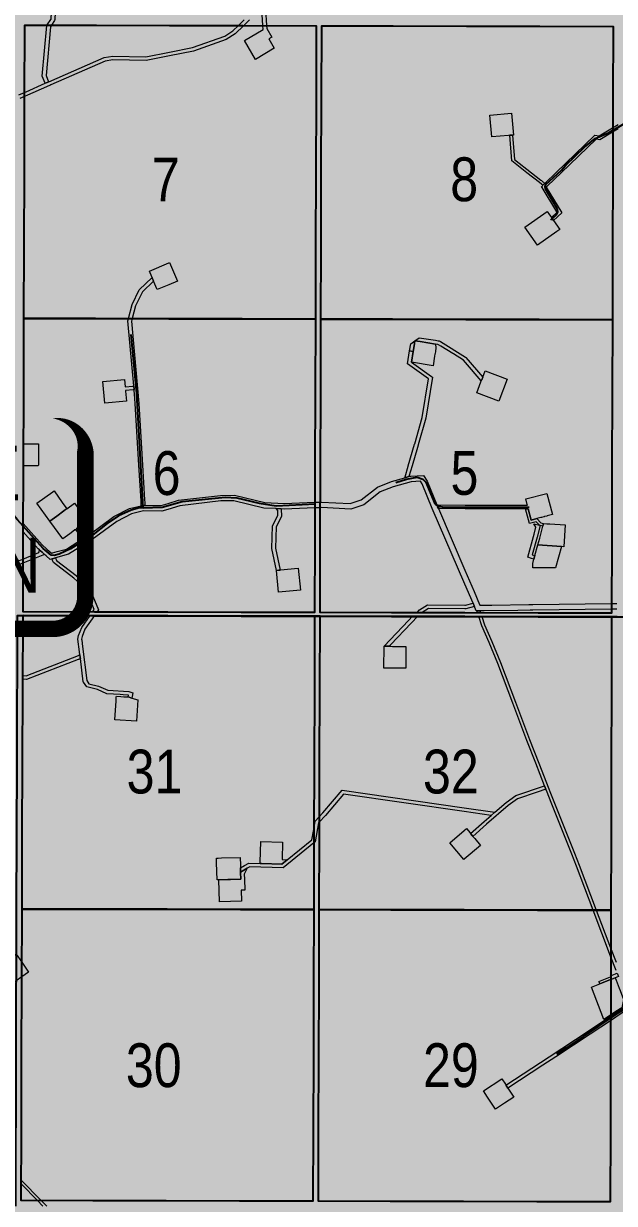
# Model space of a CAD drawing. Extents: x 351064 to 358960, y 6048061 to 6054858.
# Drawn here: x 352436 to 352544, y 6050649.5 to 6050865.1 of the extents above; entities that cross this region are included whole.
import ezdxf
from ezdxf.enums import TextEntityAlignment as Align

# ---------------------------------------------------------------- set-up
doc = ezdxf.new("R2010")
doc.units = 0
doc.header["$LTSCALE"] = 5
doc.linetypes.add('DASHED2', pattern=[9.525, 6.35, -3.175])
doc.layers.add('AS-ROUTEMAP', color=35, linetype='Continuous', lineweight=0)
for name, color, linetype in [('CG-NOTES', 7, 'Continuous'), ('RoadSeg', 57, 'DASHED2'), ('Townships', 57, 'Continuous')]:
    doc.layers.add(name, color=color, linetype=linetype)
doc.layers.add('ROUTE-MAP-BACKGROUND-H', color=7, linetype='Continuous', true_color=0xf0ebff)
doc.layers.add('Sections', color=7, linetype='Continuous', true_color=0xa75418)
doc.styles.add('120', font='ARIALN.TTF', dxfattribs={"height": 13})
doc.styles.add('80', font='ARIALN.TTF', dxfattribs={"height": 10})

# ---------------------------------------------------------------- blocks, each defined once
blk = doc.blocks.new('*U408')
h = blk.add_hatch(color=255)
edge = h.paths.add_edge_path()
edge.add_line((-31.5, -20), (31.5, -20))
edge.add_arc((31.5, -14), 6, 270, 360)
edge.add_line((37.5, -14), (37.5, 12.5))
edge.add_arc((31.5, 12.5), 6, 0, 90)
edge.add_line((31.5, 18.5), (-31.5, 18.5))
edge.add_arc((-31.5, 12.5), 6, 90, 180)
edge.add_line((-37.5, 12.5), (-37.5, -14))
edge.add_arc((-31.5, -14), 6, 180, 270)
at = {"color": 14, "flags": 128}
blk.add_lwpolyline([(-31.5, -20, 3, 3, 0), (31.5, -20, 3, 3, 0.414214), (37.5, -14, 3, 3, 0), (37.5, 12.5, 3, 0, 0.414214), (31.5, 18.5, 0, 0, 0), (-31.5, 18.5, 0, 0, 0.414214), (-37.5, 12.5, 0, 0, 0), (-37.5, -14, 0, 3, 0.414214)], format="xyseb", close=True, dxfattribs=at)
at = {"color": 14, "style": '80'}
blk.add_attdef('ENTER_TEXT_001', (-26.85, -4.92), '', height=10, dxfattribs=at)

msp = doc.modelspace()

# ---------------------------------------------------------------- hatches: boundary and pattern name
at = {"layer": 'ROUTE-MAP-BACKGROUND-H'}
h = msp.add_hatch(color=256, dxfattribs=at)
h.dxf.hatch_style = 1
h.paths.add_polyline_path([(352109.337, 6051083.716), (353736.796, 6051083.637), (353740.383, 6050432.833), (352105.91, 6050432.833)])

# ---------------------------------------------------------------- linework, layer by layer
at = {"layer": 'AS-ROUTEMAP', "flags": 128}
for points in [[(352440.307, 6050854.366), (352439.951, 6050854.21), (352439.402, 6050855.53), (352440.234, 6050864.76), (352440.305, 6050864.864), (352440.983, 6050865.868), (352441.004, 6050865.899), (352441.278, 6050870.924), (352443.936, 6050876.039), (352445.002, 6050877.653), (352445.038, 6050877.708), (352445.595, 6050877.341), (352444.514, 6050875.7), (352442.307, 6050871.459), (352441.935, 6050870.744), (352441.886, 6050869.836), (352441.67, 6050865.867), (352441.659, 6050865.678), (352441.108, 6050864.863), (352440.883, 6050864.529), (352440.08, 6050855.635), (352440.562, 6050854.479), (352440.307, 6050854.366)], [(352481.809, 6050860.606), (352478.363, 6050858.576), (352476.333, 6050862.022), (352479.779, 6050864.051), (352479.726, 6050864.779), (352479.653, 6050865.784), (352479.513, 6050867.71), (352479.497, 6050867.926), (352479.935, 6050868.349), (352480.124, 6050868.652), (352480.144, 6050868.368), (352480.327, 6050865.783), (352480.398, 6050864.777), (352480.435, 6050864.25), (352481.368, 6050862.667), (352480.794, 6050862.328), (352481.809, 6050860.606)], [(352524.626, 6050844.679), (352521.54, 6050844.416), (352521.198, 6050848.401), (352525.184, 6050848.742), (352525.526, 6050844.757), (352525.36, 6050844.742), (352524.958, 6050844.708), (352524.861, 6050844.7), (352524.626, 6050844.679)], [(352531.154, 6050835.806), (352530.909, 6050835.568), (352530.705, 6050835.727), (352530.655, 6050835.767), (352530.258, 6050836.078), (352527.978, 6050837.864), (352525.227, 6050840.019), (352524.861, 6050844.7), (352524.957, 6050844.708), (352525.36, 6050844.742), (352525.707, 6050840.278), (352528.79, 6050837.862), (352530.541, 6050836.49), (352530.623, 6050836.429), (352530.808, 6050836.283), (352530.91, 6050836.203), (352531.018, 6050836.117), (352531.072, 6050836.075), (352531.27, 6050835.92), (352531.154, 6050835.806)], [(352533.447, 6050827.104), (352529.895, 6050824.624), (352527.592, 6050827.894), (352531.705, 6050830.765), (352532.099, 6050830.201), (352532.327, 6050829.874), (352532.464, 6050829.678), (352532.518, 6050829.6), (352532.85, 6050829.125), (352533.994, 6050827.485), (352533.447, 6050827.104)], [(352462.499, 6050817.39), (352460.415, 6050816.501), (352459.749, 6050818.063), (352459.551, 6050818.525), (352459.494, 6050818.66), (352459.469, 6050818.718), (352459.414, 6050818.848), (352458.976, 6050819.872), (352462.511, 6050821.381), (352462.654, 6050821.442), (352464.093, 6050818.071), (352462.499, 6050817.39)], [(352458.15, 6050777.227), (352458.16, 6050777.06), (352457.81, 6050777.065), (352457.575, 6050777.01), (352457.496, 6050776.992), (352457.487, 6050777.16), (352457.469, 6050777.465), (352457.443, 6050777.911), (352457.063, 6050784.395), (352456.403, 6050795.667), (352456.244, 6050797.404), (352456.183, 6050798.068), (352456.168, 6050798.234), (352456.107, 6050798.898), (352455.018, 6050810.783), (352455.135, 6050811.21), (352455.832, 6050813.762), (352457.136, 6050816.474), (352459.469, 6050818.718), (352459.494, 6050818.66), (352459.551, 6050818.525), (352459.749, 6050818.063), (352457.685, 6050816.077), (352456.459, 6050813.528), (352455.825, 6050811.208), (352455.693, 6050810.724), (352457.068, 6050795.717), (352457.731, 6050784.393), (352458.101, 6050778.064), (352458.127, 6050777.623), (352458.15, 6050777.227)], [(352507.202, 6050805.198), (352506.543, 6050805.305), (352506.756, 6050806.619), (352507.52, 6050807.17), (352507.37, 6050806.242), (352507.202, 6050805.198)], [(352511.113, 6050804.335), (352510.83, 6050802.585), (352506.882, 6050803.222), (352507.202, 6050805.198), (352507.37, 6050806.242), (352507.52, 6050807.17), (352508.45, 6050807.02), (352511.297, 6050806.559), (352511.357, 6050805.845), (352511.257, 6050805.225), (352511.251, 6050805.19), (352511.193, 6050804.829), (352511.175, 6050804.722), (352511.17, 6050804.687), (352511.113, 6050804.335)], [(352519.7, 6050799.994), (352519.633, 6050799.813), (352516.735, 6050803.207), (352516.404, 6050803.596), (352514.533, 6050804.75), (352514.434, 6050804.811), (352512.233, 6050806.17), (352511.809, 6050806.431), (352511.712, 6050806.491), (352511.297, 6050806.559), (352508.45, 6050807.02), (352507.52, 6050807.17), (352508.285, 6050807.721), (352511.239, 6050807.243), (352511.748, 6050807.161), (352511.949, 6050807.128), (352512.163, 6050806.996), (352516.738, 6050804.173), (352516.843, 6050804.108), (352519.9, 6050800.526), (352519.714, 6050800.03), (352519.7, 6050799.994)], [(352506.41, 6050782.336), (352505.651, 6050782.118), (352505.695, 6050782.265), (352506.267, 6050784.214), (352506.289, 6050784.288), (352507.447, 6050788.234), (352507.463, 6050788.291), (352507.476, 6050788.339), (352508.834, 6050793.162), (352509.974, 6050800.217), (352506.158, 6050802.919), (352506.543, 6050805.305), (352507.202, 6050805.198), (352506.882, 6050803.222), (352510.517, 6050800.649), (352510.699, 6050800.52), (352509.486, 6050793.018), (352508.116, 6050788.151), (352508.102, 6050788.104), (352508.087, 6050788.05), (352507.976, 6050787.672), (352507.962, 6050787.623), (352506.983, 6050784.287), (352506.41, 6050782.336)], [(352524.391, 6050800.163), (352522.868, 6050796.108), (352518.813, 6050797.63), (352519.567, 6050799.637), (352519.58, 6050799.674), (352519.633, 6050799.813), (352519.7, 6050799.994), (352519.714, 6050800.03), (352519.9, 6050800.526), (352520.335, 6050801.685), (352524.391, 6050800.163)], [(352454.441, 6050800.083), (352454.562, 6050798.756), (352455.941, 6050798.882), (352456.107, 6050798.898), (352456.168, 6050798.234), (352456.002, 6050798.219), (352454.623, 6050798.092), (352454.638, 6050797.926), (352454.806, 6050796.101), (352450.823, 6050795.736), (352450.459, 6050799.719), (352454.441, 6050800.083)], [(352442.061, 6050775.125), (352440.779, 6050774.183), (352438.426, 6050777.477), (352441.325, 6050779.548), (352441.544, 6050779.705), (352443.057, 6050777.588), (352443.869, 6050776.451), (352443.654, 6050776.294), (352443.364, 6050776.081), (352442.061, 6050775.125)], [(352531.616, 6050779.266), (352532.642, 6050775.401), (352531.693, 6050775.149), (352531.615, 6050775.128), (352531.205, 6050775.02), (352531.127, 6050774.999), (352531.091, 6050774.989), (352530.641, 6050774.87), (352530.541, 6050774.843), (352529.806, 6050774.648), (352528.777, 6050774.375), (352528.233, 6050776.425), (352527.752, 6050776.426), (352527.715, 6050776.426), (352518.227, 6050776.444), (352516.665, 6050776.455), (352512.041, 6050776.487), (352511.793, 6050776.489), (352511.651, 6050776.822), (352511.622, 6050776.889), (352511.511, 6050777.158), (352511.763, 6050777.156), (352516.666, 6050777.121), (352518.23, 6050777.11), (352528.056, 6050777.091), (352528.012, 6050777.258), (352527.751, 6050778.241), (352531.616, 6050779.266)], [(352444.427, 6050771.901), (352443.149, 6050770.96), (352440.781, 6050774.184), (352442.061, 6050775.124), (352443.364, 6050776.081), (352443.654, 6050776.293), (352443.869, 6050776.451), (352445.283, 6050777.488), (352447.651, 6050774.267), (352446.039, 6050773.083), (352445.626, 6050772.78), (352445.502, 6050772.689), (352445.368, 6050772.591), (352444.965, 6050772.295), (352444.427, 6050771.901)], [(352483.088, 6050776.434), (352483.142, 6050775.063), (352482.149, 6050773.156), (352482.03, 6050769.272), (352482.873, 6050765.258), (352482.607, 6050765.231), (352482.205, 6050765.192), (352481.361, 6050769.213), (352481.487, 6050773.329), (352482.469, 6050775.213), (352482.432, 6050776.162), (352482.175, 6050776.479), (352483.088, 6050776.434)], [(352528.233, 6050776.425), (352528.777, 6050774.375), (352529.806, 6050774.648), (352530.529, 6050773.893), (352531.013, 6050773.772), (352530.886, 6050773.286), (352530.407, 6050773.409), (352530.262, 6050773.446), (352529.648, 6050774.089), (352528.422, 6050773.764), (352527.715, 6050776.426), (352527.752, 6050776.426), (352528.233, 6050776.425)], [(352447.341, 6050771.31), (352446.775, 6050770.955), (352446.672, 6050771.095), (352446.493, 6050771.34), (352446.195, 6050771.745), (352445.502, 6050772.689), (352445.626, 6050772.781), (352446.039, 6050773.083), (352446.761, 6050772.1), (352447.061, 6050771.693), (352447.239, 6050771.45), (352447.341, 6050771.31)], [(352529.442, 6050767.913), (352529.256, 6050767.241), (352528.785, 6050767.385), (352528.138, 6050767.583), (352529.201, 6050771.406), (352529.3, 6050771.794), (352529.634, 6050773.101), (352529.271, 6050773.699), (352530.262, 6050773.446), (352530.407, 6050773.409), (352529.851, 6050771.236), (352528.965, 6050768.038), (352529.442, 6050767.913)], [(352534.999, 6050773.498), (352534.726, 6050769.508), (352534.297, 6050769.538), (352529.975, 6050769.833), (352530.327, 6050771.106), (352530.886, 6050773.286), (352531.013, 6050773.772), (352531.636, 6050773.729), (352532.195, 6050773.69), (352534.999, 6050773.498)], [(352439.792, 6050768.125), (352435.87, 6050766.516), (352435.052, 6050766.181), (352434.865, 6050766.635), (352434.802, 6050766.789), (352434.654, 6050767.149), (352434.61, 6050767.256), (352434.867, 6050767.152), (352435.025, 6050767.09), (352435.262, 6050766.991), (352435.873, 6050767.24), (352438.788, 6050768.432), (352438.822, 6050768.651), (352438.865, 6050768.938), (352439.077, 6050768.754), (352439.354, 6050768.509), (352439.476, 6050768.402), (352439.792, 6050768.125)], [(352534.297, 6050769.538), (352533.227, 6050765.684), (352529.04, 6050765.665), (352529.037, 6050766.442), (352529.256, 6050767.241), (352529.442, 6050767.913), (352529.975, 6050769.833), (352534.297, 6050769.538)], [(352448.883, 6050757.601), (352448.599, 6050757.601), (352448.716, 6050757.77), (352448.903, 6050758.037), (352447.34, 6050761.836), (352445.14, 6050763.774), (352441.423, 6050766.641), (352441.295, 6050767.022), (352441.201, 6050767.295), (352441.424, 6050767.358), (352441.843, 6050767.477), (352441.998, 6050767.021), (352445.576, 6050764.278), (352447.897, 6050762.233), (352449.658, 6050757.954), (352449.411, 6050757.6), (352448.883, 6050757.601)], [(352486.576, 6050761.604), (352482.597, 6050761.212), (352482.205, 6050765.192), (352482.607, 6050765.231), (352482.873, 6050765.258), (352482.941, 6050765.264), (352486.184, 6050765.584), (352486.576, 6050761.604)], [(352518.136, 6050759.192), (352518.336, 6050758.728), (352518.403, 6050758.573), (352516.807, 6050758.158), (352516.616, 6050758.16), (352509.996, 6050758.246), (352508.84, 6050757.472), (352508.593, 6050757.473), (352507.895, 6050757.474), (352508.371, 6050757.961), (352509.798, 6050758.915), (352516.618, 6050758.827), (352516.726, 6050758.825), (352518.136, 6050759.192)], [(352519.513, 6050757.45), (352518.952, 6050757.451), (352518.836, 6050757.811), (352519.394, 6050757.818), (352519.513, 6050757.45)], [(352455.799, 6050742.156), (352455.744, 6050741.859), (352455.1, 6050742.063), (352455.156, 6050742.36), (352455.164, 6050742.405), (352454.189, 6050742.466), (352453.636, 6050742.501), (352451.209, 6050742.653), (352449.479, 6050743.4), (352447.528, 6050743.907), (352446.915, 6050744.782), (352446.893, 6050744.814), (352446.354, 6050749.068), (352446.325, 6050749.296), (352446.268, 6050749.749), (352446.199, 6050750.295), (352445.902, 6050752.64), (352446.022, 6050753.283), (352446.607, 6050754.748), (352448.132, 6050756.932), (352448.953, 6050756.93), (352447.198, 6050754.429), (352446.666, 6050753.097), (352446.576, 6050752.62), (352446.598, 6050752.447), (352446.749, 6050751.254), (352447.533, 6050745.062), (352447.933, 6050744.491), (352449.696, 6050744.033), (352451.367, 6050743.311), (352455.226, 6050743.069), (352455.927, 6050742.845), (352455.799, 6050742.156)], [(352502.772, 6050751.316), (352501.856, 6050751.317), (352506.328, 6050756.042), (352507.094, 6050756.806), (352507.795, 6050756.804), (352508.037, 6050756.804), (352506.805, 6050755.577), (352503.076, 6050751.637), (352502.772, 6050751.316)], [(352505.854, 6050751.311), (352505.848, 6050747.312), (352501.849, 6050747.318), (352501.856, 6050751.317), (352502.772, 6050751.316), (352503.085, 6050751.315), (352503.419, 6050751.309), (352505.854, 6050751.311)], [(352456.859, 6050741.507), (352456.643, 6050737.64), (352452.649, 6050737.865), (352452.883, 6050741.341), (352452.93, 6050742.038), (352452.94, 6050742.191), (352453.781, 6050742.142), (352454.334, 6050742.108), (352455.1, 6050742.063), (352455.744, 6050741.859), (352456.859, 6050741.507)], [(352494.205, 6050725.025), (352516.522, 6050721.789), (352522.09, 6050720.982), (352521.427, 6050720.407), (352516.52, 6050721.118), (352494.474, 6050724.313), (352491.151, 6050720.417), (352490.031, 6050719.168), (352489.908, 6050719.031), (352489.28, 6050715.602), (352489.015, 6050715.387), (352483.428, 6050710.841), (352477.347, 6050711.04), (352476.861, 6050710.755), (352475.644, 6050710.042), (352475.627, 6050710.633), (352475.624, 6050710.744), (352475.622, 6050710.805), (352476.377, 6050711.247), (352477.174, 6050711.713), (352479.204, 6050711.647), (352479.445, 6050711.639), (352483.2, 6050711.516), (352484.185, 6050712.317), (352488.681, 6050715.974), (352489.022, 6050717.839), (352489.297, 6050719.348), (352490.033, 6050720.169), (352490.649, 6050720.856), (352494.205, 6050725.025)], [(352520.62, 6050718.825), (352518.116, 6050716.585), (352518.01, 6050716.71), (352517.686, 6050717.094), (352520.179, 6050719.325), (352521.427, 6050720.407), (352522.09, 6050720.982), (352524.163, 6050722.78), (352525.953, 6050724.026), (352531.198, 6050725.812), (352531.445, 6050725.192), (352529.87, 6050724.657), (352526.257, 6050723.425), (352524.569, 6050722.25), (352520.62, 6050718.825)], [(352516.498, 6050712.405), (352516.446, 6050712.362), (352513.867, 6050715.418), (352516.511, 6050717.65), (352516.924, 6050717.998), (352517.593, 6050717.204), (352517.686, 6050717.094), (352518.01, 6050716.71), (352518.116, 6050716.585), (352518.229, 6050716.45), (352518.443, 6050716.198), (352519.503, 6050714.941), (352516.498, 6050712.405)], [(352484.185, 6050712.317), (352483.2, 6050711.516), (352479.445, 6050711.639), (352479.204, 6050711.647), (352479.211, 6050711.877), (352479.333, 6050715.643), (352483.33, 6050715.513), (352483.227, 6050712.348), (352484.185, 6050712.317)], [(352471.683, 6050708.632), (352471.349, 6050708.623), (352471.261, 6050711.749), (352471.237, 6050712.621), (352471.286, 6050712.622), (352471.573, 6050712.63), (352472.175, 6050712.647), (352475.567, 6050712.743), (352475.607, 6050711.339), (352475.617, 6050710.973), (352475.622, 6050710.805), (352475.624, 6050710.744), (352475.627, 6050710.633), (352475.644, 6050710.042), (352475.645, 6050709.98), (352475.68, 6050708.745), (352473.803, 6050708.692), (352473.303, 6050708.678), (352471.683, 6050708.632)], [(352475.793, 6050704.748), (352471.796, 6050704.635), (352471.683, 6050708.632), (352473.303, 6050708.678), (352473.803, 6050708.692), (352475.68, 6050708.745), (352475.645, 6050709.98), (352475.644, 6050710.042), (352476.861, 6050710.755), (352476.32, 6050709.706), (352476.346, 6050708.764), (352476.403, 6050706.766), (352475.737, 6050706.747), (352475.793, 6050704.748)], [(352434.627, 6050690.198), (352433.624, 6050689.502), (352431.344, 6050692.786), (352432.439, 6050693.546), (352432.798, 6050693.796), (352433.228, 6050694.094), (352433.974, 6050694.612), (352434.629, 6050695.067), (352434.642, 6050695.047), (352435.643, 6050693.606), (352436.909, 6050691.782), (352435.635, 6050690.897), (352434.627, 6050690.198)], [(352543.25, 6050683.894), (352542.058, 6050683.105), (352539.78, 6050689.009), (352541.332, 6050689.613), (352543.265, 6050690.401), (352543.523, 6050690.506), (352544.114, 6050690.735), (352544.27, 6050690.327), (352544.834, 6050688.862), (352545.013, 6050688.396), (352545.639, 6050686.768), (352545.319, 6050685.263), (352544.257, 6050684.56), (352543.25, 6050683.894)], [(352543.265, 6050690.401), (352541.332, 6050689.613), (352541.187, 6050689.985), (352541.151, 6050690.078), (352543.266, 6050690.941), (352543.342, 6050690.972), (352543.282, 6050691.127), (352543.874, 6050691.357), (352544.185, 6050691.478), (352544.273, 6050691.513), (352544.466, 6050691.588), (352544.704, 6050690.965), (352544.424, 6050690.856), (352544.272, 6050690.797), (352544.114, 6050690.735), (352543.523, 6050690.506), (352543.265, 6050690.401)], [(352546.991, 6050685.204), (352547.052, 6050685.045), (352546.616, 6050685.137), (352544.255, 6050683.569), (352543.247, 6050682.901), (352539.548, 6050680.445), (352533.256, 6050676.31), (352530.881, 6050674.75), (352524.492, 6050670.572), (352524.163, 6050671.074), (352524.13, 6050671.126), (352524.152, 6050671.146), (352530.469, 6050675.276), (352532.046, 6050676.313), (352539.199, 6050681.014), (352543.249, 6050683.699), (352544.256, 6050684.367), (352545.668, 6050685.302), (352546.688, 6050685.992), (352546.991, 6050685.204)], [(352523.893, 6050667.834), (352522.219, 6050666.74), (352520.779, 6050668.942), (352520.031, 6050670.087), (352523.378, 6050672.275), (352524.036, 6050671.27), (352524.131, 6050671.123), (352524.163, 6050671.074), (352524.492, 6050670.572), (352525.566, 6050668.928), (352523.893, 6050667.834)]]:
    msp.add_lwpolyline(points, close=True, dxfattribs=at)
for points in [[(352435.137, 6050852.109), (352436.144, 6050852.539), (352436.452, 6050852.67), (352439.951, 6050854.21), (352440.307, 6050854.366), (352440.562, 6050854.479), (352440.62, 6050854.504), (352450.681, 6050858.932), (352452.281, 6050859.144), (352458.341, 6050859.032), (352462.627, 6050859.896), (352466.879, 6050860.752), (352472.735, 6050862.803), (352474.25, 6050863.789), (352475.286, 6050864.788), (352476.325, 6050865.792)], [(352477.283, 6050865.79), (352476.243, 6050864.786), (352474.662, 6050863.262), (352473.031, 6050862.201), (352467.055, 6050860.108), (352462.625, 6050859.216), (352462.625, 6050859.216), (352458.401, 6050858.365), (352452.319, 6050858.476), (352450.863, 6050858.284), (352440.942, 6050853.918), (352440.748, 6050853.832), (352440.435, 6050853.695), (352440.179, 6050853.582), (352436.717, 6050852.059), (352436.142, 6050851.813), (352435.267, 6050851.439)], [(352544.65, 6050845.881), (352543.643, 6050845.283), (352541.319, 6050843.901), (352540.605, 6050844.022), (352534.226, 6050837.85), (352531.751, 6050835.456), (352531.512, 6050835.225), (352534.335, 6050830.551), (352532.85, 6050829.125), (352532.518, 6050829.6), (352532.464, 6050829.678), (352533.416, 6050830.592), (352533.488, 6050830.662), (352533.441, 6050830.738), (352530.76, 6050835.173), (352530.665, 6050835.33), (352530.84, 6050835.501), (352530.909, 6050835.568), (352531.154, 6050835.806), (352531.27, 6050835.92), (352531.396, 6050836.041), (352533.268, 6050837.852), (352540.385, 6050844.735), (352541.189, 6050844.599), (352543.645, 6050846.059), (352544.652, 6050846.658)], [(352435.94, 6050788.325), (352438.685, 6050788.319), (352438.685, 6050788.319), (352438.677, 6050784.434), (352438.676, 6050784.319), (352438.239, 6050784.32), (352437.91, 6050784.32), (352435.927, 6050784.325)], [(352544.433, 6050758.112), (352543.427, 6050758.099), (352529.069, 6050757.918), (352528.57, 6050757.913), (352526.32, 6050757.891), (352520.14, 6050757.826), (352519.792, 6050757.823), (352519.781, 6050757.822), (352519.394, 6050757.818), (352518.836, 6050757.811), (352518.732, 6050757.809), (352518.469, 6050758.421), (352518.403, 6050758.573), (352518.336, 6050758.728), (352518.136, 6050759.192), (352516.628, 6050762.695), (352510.685, 6050776.495), (352508.838, 6050781.01), (352508.521, 6050781.483), (352506.832, 6050781.401), (352503.531, 6050780.45), (352501.16, 6050779.528), (352498.194, 6050777.201), (352495.809, 6050776.364), (352490.403, 6050776.662), (352490.191, 6050776.654), (352489.186, 6050776.616), (352483.625, 6050776.407), (352483.088, 6050776.434), (352482.175, 6050776.479), (352479.92, 6050776.59), (352474.394, 6050777.896), (352472.045, 6050777.888), (352464.516, 6050777.006), (352462.376, 6050776.348), (352461.257, 6050776.004), (352457.92, 6050776.047), (352455.677, 6050775.525), (352453.028, 6050774.157), (352448.546, 6050770.867), (352444.211, 6050768.148), (352441.843, 6050767.477), (352441.424, 6050767.358), (352441.201, 6050767.295), (352440.851, 6050767.196), (352440.834, 6050767.211), (352440.09, 6050767.863), (352439.792, 6050768.125), (352439.476, 6050768.402), (352439.354, 6050768.509), (352439.077, 6050768.753), (352438.865, 6050768.938), (352438.66, 6050769.117), (352435.888, 6050772.219)], [(352435.893, 6050773.738), (352439.376, 6050769.84), (352440.239, 6050769.084), (352440.65, 6050768.723), (352440.95, 6050768.461), (352440.95, 6050768.461), (352441.106, 6050768.324), (352441.186, 6050768.347), (352441.273, 6050768.371), (352441.72, 6050768.498), (352442.148, 6050768.619), (352443.795, 6050769.086), (352446.775, 6050770.955), (352447.341, 6050771.31), (352447.975, 6050771.708), (352452.491, 6050775.023), (352455.323, 6050776.486), (352457.496, 6050776.992), (352457.575, 6050777.01), (352457.81, 6050777.065), (352458.16, 6050777.06), (352461.11, 6050777.022), (352462.379, 6050777.412), (352464.306, 6050778.004), (352471.984, 6050778.904), (352474.511, 6050778.912), (352480.063, 6050777.6), (352483.631, 6050777.424), (352489.188, 6050777.633), (352490.194, 6050777.671), (352490.412, 6050777.679), (352495.663, 6050777.389), (352497.699, 6050778.104), (352500.651, 6050780.42), (352503.206, 6050781.413), (352505.651, 6050782.118), (352506.41, 6050782.336), (352506.665, 6050782.41), (352506.741, 6050782.414), (352509.045, 6050782.525), (352509.739, 6050781.49), (352511.511, 6050777.158), (352511.622, 6050776.888), (352511.651, 6050776.822), (352511.793, 6050776.489), (352516.635, 6050765.247), (352518.315, 6050761.346), (352519.331, 6050758.987), (352519.396, 6050758.835), (352519.718, 6050758.839), (352520.107, 6050758.845), (352520.282, 6050758.847), (352521.553, 6050758.865), (352528.299, 6050758.961), (352528.564, 6050758.964), (352529.065, 6050758.97), (352543.43, 6050759.128), (352544.435, 6050759.139)], [(352544.275, 6050692.092), (352543.275, 6050694.717), (352540.08, 6050703.11), (352537.027, 6050711.132), (352536.178, 6050713.34), (352532.383, 6050722.763), (352531.66, 6050724.635), (352531.48, 6050725.103), (352531.445, 6050725.192), (352531.198, 6050725.812), (352529.59, 6050729.945), (352527.976, 6050734.098), (352525.391, 6050740.94), (352522.661, 6050748.165), (352521.078, 6050752), (352519.728, 6050755.059), (352519.17, 6050756.78), (352519.731, 6050756.779), (352520.227, 6050755.25), (352521.569, 6050752.21), (352523.157, 6050748.361), (352525.89, 6050741.128), (352528.474, 6050734.289), (352530.163, 6050729.944), (352531.985, 6050725.257), (352532.167, 6050724.79), (352532.879, 6050722.96), (352536.674, 6050713.535), (352537.524, 6050711.323), (352540.652, 6050703.109), (352543.279, 6050696.207), (352544.278, 6050693.582)], [(352435.805, 6050746), (352436.424, 6050745.934), (352446.019, 6050749.653), (352446.081, 6050749.677), (352446.268, 6050749.749), (352446.325, 6050749.296), (352446.354, 6050749.068), (352446.29, 6050749.043), (352446.013, 6050748.936), (352445.938, 6050748.907), (352436.514, 6050745.255), (352435.803, 6050745.33)], [(352435.521, 6050653.774), (352439.222, 6050650.029), (352440.218, 6050649.022)], [(352439.514, 6050649.023), (352438.518, 6050650.031), (352435.519, 6050653.065)]]:
    msp.add_lwpolyline(points, dxfattribs=at)
at = {"layer": 'RoadSeg', "flags": 128}
for points in [[(352532.361, 6050829.286), (352533.403, 6050830.182), (352533.622, 6050830.688), (352533.54, 6050831.22), (352531.402, 6050834.894), (352531.323, 6050835.325), (352531.446, 6050835.695), (352534.273, 6050838.31), (352535.08, 6050839.266), (352538.488, 6050842.564), (352540.445, 6050844.12), (352542.982, 6050845.192), (352547.738, 6050847.995), (352549.1, 6050848.2), (352549.834, 6050848.154), (352558.77, 6050847.006), (352559.629, 6050847.297), (352560.901, 6050848.333), (352563.062, 6050849.729), (352563.753, 6050851.249), (352564.601, 6050854.274), (352564.689, 6050855.877), (352564.421, 6050857.07), (352563.752, 6050858.351), (352556.298, 6050868.378)], [(352457.854, 6050776.624), (352457.188, 6050776.605), (352455.665, 6050776.195), (352453.327, 6050775.162), (352451.232, 6050773.769), (352448.656, 6050771.695), (352444.527, 6050769.144), (352442.454, 6050768.152), (352441.593, 6050767.927), (352441.025, 6050767.978), (352439.59, 6050769.204), (352434.873, 6050774.44), (352431.353, 6050778.642), (352427.305, 6050783.83), (352423.417, 6050789.222), (352418.242, 6050795.345), (352413.985, 6050799.659), (352401.182, 6050811.368), (352399.176, 6050812.712), (352388.389, 6050818.009), (352385.781, 6050819.436), (352375.113, 6050826.404), (352366.403, 6050832.527), (352362.059, 6050834.038), (352351.23, 6050837.233), (352341.19, 6050840.884)], [(352457.854, 6050776.624), (352456.663, 6050797.499), (352455.386, 6050810.801), (352455.635, 6050812.609), (352456.47, 6050814.934), (352457.233, 6050816.256), (352458.718, 6050817.965)], [(352457.854, 6050776.624), (352461.319, 6050776.722), (352464.958, 6050777.759), (352472.838, 6050778.582), (352474.943, 6050778.441), (352479.039, 6050777.457), (352482.153, 6050777.011), (352490.212, 6050777.373), (352494.189, 6050777.085), (352496.022, 6050777.104), (352497.804, 6050777.788), (352500.45, 6050779.73), (352502.091, 6050780.643), (352505.991, 6050781.888), (352507.916, 6050782.209), (352508.96, 6050781.838), (352509.476, 6050781.286), (352511.012, 6050777.661), (352511.359, 6050777.204), (352511.867, 6050776.918), (352512.504, 6050776.803), (352528.412, 6050776.753)], [(352581.192, 6050634.422), (352578.463, 6050638.947), (352577.009, 6050642.007), (352576.169, 6050643.383), (352573.843, 6050645.452), (352572.426, 6050647.212), (352571.923, 6050648.499), (352571.15, 6050652.245), (352570.899, 6050652.871), (352566.716, 6050659.289), (352565.265, 6050661.049), (352562.521, 6050664.939), (352559.393, 6050667.052), (352556.903, 6050669.049), (352555.749, 6050669.75), (352553.561, 6050670.455), (352552.732, 6050671.465), (352547.383, 6050684.919), (352547.005, 6050685.309), (352546.24, 6050685.254), (352544.404, 6050684.135), (352535.078, 6050677.869), (352524.663, 6050671.171)]]:
    msp.add_lwpolyline(points, dxfattribs=at)
at = {"layer": 'Sections', "flags": 128}
for points in [[(352489.357, 6050824.519), (352489.319, 6050811.113), (352475.917, 6050811.142), (352462.516, 6050811.171), (352449.114, 6050811.2), (352436.048, 6050811.228), (352436.091, 6050824.633), (352436.133, 6050838.039), (352436.176, 6050851.445), (352436.219, 6050864.85), (352449.28, 6050864.822), (352462.677, 6050864.793), (352476.074, 6050864.764), (352489.471, 6050864.735), (352489.433, 6050851.329), (352489.395, 6050837.924)], [(352543.627, 6050824.402), (352543.594, 6050810.996), (352530.193, 6050811.025), (352516.792, 6050811.054), (352503.39, 6050811.083), (352490.324, 6050811.111), (352490.362, 6050824.516), (352490.4, 6050837.922), (352490.438, 6050851.327), (352490.476, 6050864.733), (352503.538, 6050864.704), (352516.934, 6050864.675), (352530.331, 6050864.646), (352543.727, 6050864.618), (352543.693, 6050851.212), (352543.66, 6050837.807)], [(352489.205, 6050770.897), (352489.167, 6050757.491), (352475.761, 6050757.52), (352462.355, 6050757.549), (352448.948, 6050757.578), (352435.877, 6050757.606), (352435.92, 6050771.011), (352435.963, 6050784.417), (352436.005, 6050797.822), (352436.048, 6050811.228), (352449.114, 6050811.2), (352462.516, 6050811.171), (352475.917, 6050811.142), (352489.319, 6050811.113), (352489.281, 6050797.708), (352489.243, 6050784.302)], [(352543.494, 6050770.78), (352543.461, 6050757.375), (352530.055, 6050757.404), (352516.65, 6050757.432), (352503.244, 6050757.461), (352490.173, 6050757.489), (352490.21, 6050770.895), (352490.248, 6050784.3), (352490.286, 6050797.705), (352490.324, 6050811.111), (352503.39, 6050811.083), (352516.792, 6050811.054), (352530.193, 6050811.025), (352543.594, 6050810.996), (352543.56, 6050797.591), (352543.527, 6050784.186)], [(352489.054, 6050716.602), (352489.017, 6050703.195), (352475.606, 6050703.223), (352462.195, 6050703.252), (352448.784, 6050703.28), (352435.708, 6050703.308), (352435.75, 6050716.715), (352435.791, 6050730.122), (352435.833, 6050743.529), (352435.875, 6050756.935), (352448.946, 6050756.907), (352462.353, 6050756.879), (352475.759, 6050756.85), (352489.165, 6050756.821), (352489.128, 6050743.415), (352489.09, 6050730.009)], [(352543.362, 6050716.486), (352543.33, 6050703.08), (352529.92, 6050703.108), (352516.509, 6050703.137), (352503.099, 6050703.165), (352490.023, 6050703.193), (352490.059, 6050716.6), (352490.096, 6050730.007), (352490.133, 6050743.413), (352490.171, 6050756.819), (352503.242, 6050756.791), (352516.648, 6050756.762), (352530.053, 6050756.733), (352543.459, 6050756.705), (352543.426, 6050743.299), (352543.394, 6050729.893)], [(352488.908, 6050662.974), (352488.873, 6050649.902), (352475.457, 6050649.93), (352462.041, 6050649.958), (352448.625, 6050649.986), (352435.545, 6050650.014), (352435.585, 6050663.086), (352435.626, 6050676.493), (352435.667, 6050689.901), (352435.708, 6050703.308), (352448.784, 6050703.28), (352462.195, 6050703.252), (352475.606, 6050703.223), (352489.017, 6050703.195), (352488.981, 6050689.788), (352488.944, 6050676.381)], [(352543.236, 6050662.859), (352543.205, 6050649.788), (352529.79, 6050649.816), (352516.374, 6050649.845), (352502.959, 6050649.873), (352489.878, 6050649.9), (352489.914, 6050662.972), (352489.95, 6050676.379), (352489.986, 6050689.786), (352490.023, 6050703.193), (352503.099, 6050703.165), (352516.509, 6050703.137), (352529.92, 6050703.108), (352543.33, 6050703.08), (352543.299, 6050689.673), (352543.267, 6050676.266)]]:
    msp.add_lwpolyline(points, close=True, dxfattribs=at)
at = {"layer": 'Townships', "flags": 128}
for points in [[(352434.536, 6050649.01), (352434.539, 6050650.016), (352434.62, 6050676.495), (352434.703, 6050703.31), (352434.785, 6050730.124), (352434.87, 6050756.938), (352435.875, 6050756.935), (352462.353, 6050756.879), (352489.165, 6050756.821), (352490.171, 6050756.819), (352516.648, 6050756.762), (352543.459, 6050756.705), (352544.465, 6050756.702), (352570.941, 6050756.646), (352597.752, 6050756.588), (352598.757, 6050756.586), (352625.233, 6050756.529), (352652.044, 6050756.471), (352653.049, 6050756.469)], [(352653.049, 6050756.469), (352652.044, 6050756.471), (352625.233, 6050756.529), (352598.757, 6050756.586), (352597.752, 6050756.588), (352570.941, 6050756.646), (352544.465, 6050756.702), (352543.459, 6050756.705), (352516.648, 6050756.762), (352490.171, 6050756.819), (352489.165, 6050756.821), (352462.353, 6050756.879), (352435.875, 6050756.935)]]:
    msp.add_lwpolyline(points, dxfattribs=at)

# ---------------------------------------------------------------- block references
at = {"layer": 'CG-NOTES'}
ref = msp.add_blockref('*U408', (352409.792, 6050774.481), dxfattribs=dict(at, xscale=0.9994623090406177, yscale=0.9994623090406177, zscale=0.9994623090406177))
ref.add_attrib('ENTER_TEXT_001', 'PIPELINE', (352383.888, 6050777.986), dxfattribs={"layer": '0', "color": 14, "height": 9.9946, "style": '80'})
ref.add_attrib('ENTER_TEXT_002', 'LOCATION', (352380.595, 6050761.151), dxfattribs={"layer": '0', "color": 14, "height": 9.9946, "style": '80'})

# ---------------------------------------------------------------- texts
at = {"layer": 'RoadSeg', "style": '120'}
for s, height, p in [('7', 8.002, (352461.968, 6050836.647)), ('8', 8.002, (352516.512, 6050836.666)), ('6', 8.002, (352462.113, 6050782.982)), ('5', 8.002, (352516.559, 6050783.007)), ('31', 8.0015, (352459.91, 6050728.435)), ('32', 8.0015, (352514.072, 6050728.435)), ('30', 8.0015, (352459.77, 6050674.76)), ('29', 8.0015, (352514.084, 6050674.769))]:
    msp.add_text(s, height=height, dxfattribs=at).set_placement(p, align=Align.MIDDLE_CENTER)

doc.saveas('drawing.dxf')
